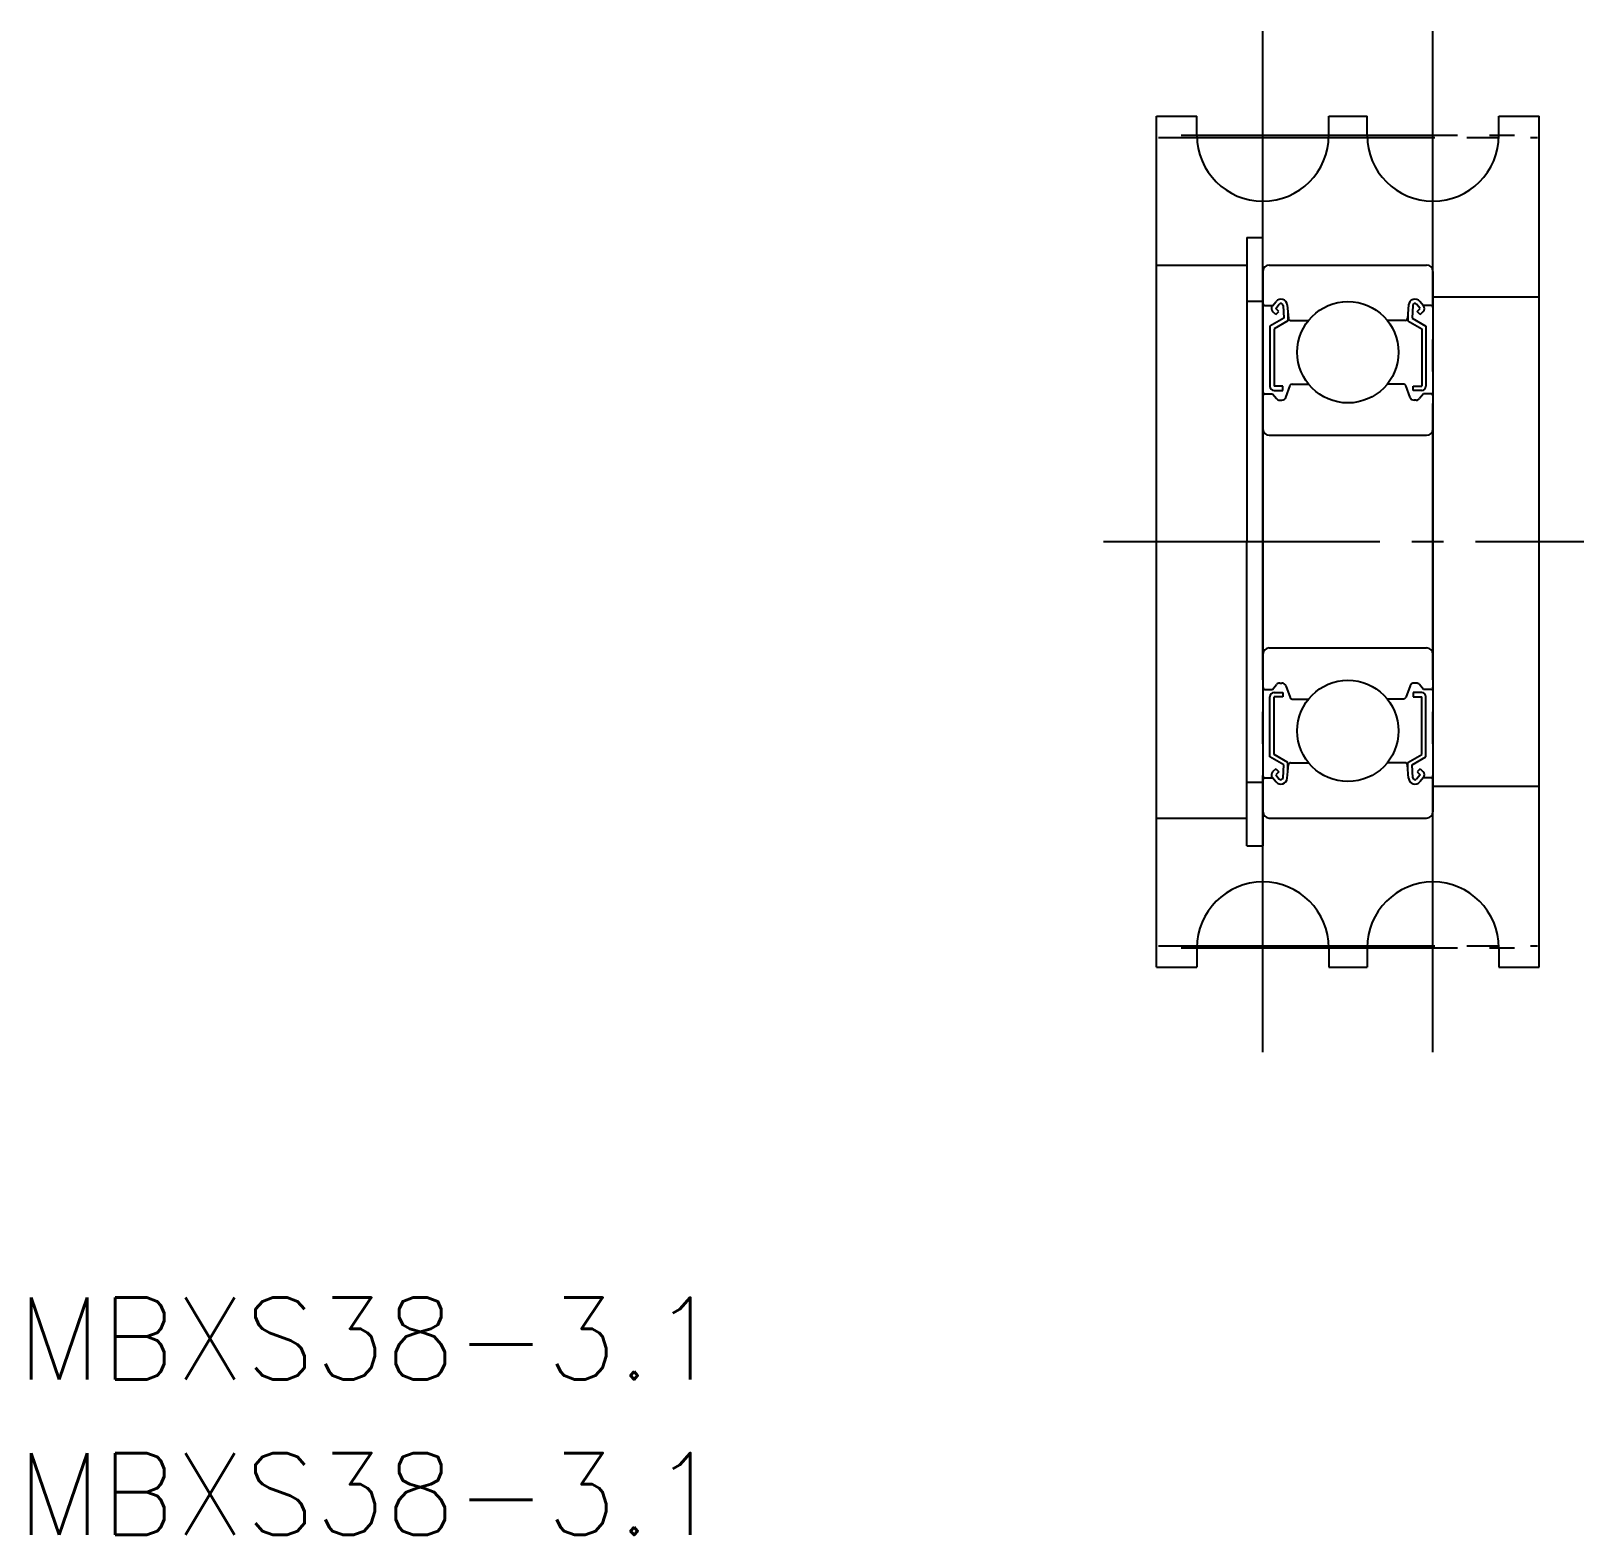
# Model space of a CAD drawing. Extents: x 229.8 to 302.8, y 162.2 to 232.9.
import ezdxf

# ---------------------------------------------------------------- set-up
doc = ezdxf.new("R2010")
doc.units = 0
doc.linetypes.add('CENTER', pattern=[17.5, 13, -1.5, 1.5, -1.5])
doc.layers.get('0').update_dxf_attribs({"linetype": 'CONTINUOUS'})
doc.layers.add('CENTER', color=1, linetype='CENTER')
doc.styles.get("Standard").update_dxf_attribs({"font": 'txt.shx', "bigfont": '@extfont2.shx'})

msp = doc.modelspace()

# ---------------------------------------------------------------- linework, layer by layer
at = {"color": 7, "linetype": 'CONTINUOUS'}
for p, q in [((282.733, 188.934), (282.733, 228.934)), ((282.733, 228.934), (284.633, 228.934)), ((284.633, 228.034), (284.633, 228.934)), ((290.833, 228.034), (290.833, 228.934)), ((290.833, 228.934), (292.633, 228.934)), ((292.633, 228.034), (292.633, 228.934)), ((298.833, 228.934), (300.733, 228.934)), ((298.833, 228.034), (298.833, 228.934)), ((300.733, 188.934), (300.733, 228.934)), ((286.983, 223.234), (286.983, 208.934)), ((286.983, 223.234), (287.733, 223.234)), ((287.733, 208.934), (287.733, 223.234)), ((282.733, 221.934), (286.983, 221.934)), ((287.733, 221.634), (287.733, 196.234)), ((288.033, 221.934), (295.433, 221.934)), ((295.733, 221.634), (295.733, 196.234)), ((286.983, 220.235), (287.733, 220.235)), ((287.833, 220.034), (288.193, 220.034)), ((288.181, 220.02), (288.352, 220.225)), ((288.335, 219.892), (288.505, 220.094)), ((288.476, 219.751), (288.335, 219.892)), ((288.681, 220.035), (288.714, 219.435)), ((288.881, 220.058), (288.936, 219.425)), ((294.584, 220.058), (294.53, 219.425)), ((294.784, 220.035), (294.752, 219.435)), ((295.131, 219.892), (294.96, 220.094)), ((294.99, 219.751), (295.131, 219.892)), ((295.284, 220.02), (295.113, 220.225)), ((295.633, 220.034), (295.273, 220.034)), ((295.733, 220.434), (300.733, 220.434)), ((288.714, 219.435), (288.064, 219.059)), ((288.335, 219.609), (288.193, 219.751)), ((288.914, 219.319), (288.264, 218.944)), ((288.335, 219.609), (288.476, 219.751)), ((288.914, 219.68), (288.914, 219.319)), ((289.035, 219.334), (289.883, 219.334)), ((294.43, 219.334), (293.582, 219.334)), ((294.552, 219.68), (294.552, 219.319)), ((294.552, 219.319), (295.202, 218.944)), ((294.752, 219.435), (295.402, 219.059)), ((295.131, 219.609), (294.99, 219.751)), ((295.131, 219.609), (295.272, 219.751)), ((288.064, 219.059), (288.064, 216.234)), ((288.264, 218.944), (288.264, 216.234)), ((295.202, 218.944), (295.202, 216.234)), ((295.402, 219.059), (295.402, 216.234)), ((288.664, 216.234), (288.264, 216.234)), ((288.664, 216.034), (288.664, 216.234)), ((288.811, 215.716), (289.013, 216.268)), ((289.107, 216.334), (289.883, 216.334)), ((294.358, 216.334), (293.582, 216.334)), ((294.654, 215.716), (294.452, 216.268)), ((294.802, 216.234), (295.202, 216.234)), ((294.802, 216.034), (294.802, 216.234)), ((287.833, 215.884), (288.183, 215.884)), ((288.183, 215.884), (288.374, 215.656)), ((288.264, 216.034), (288.664, 216.034)), ((288.527, 215.584), (288.623, 215.584)), ((295.202, 216.034), (294.802, 216.034)), ((294.938, 215.584), (294.842, 215.584)), ((295.283, 215.884), (295.091, 215.656)), ((295.633, 215.884), (295.283, 215.884)), ((288.033, 213.934), (295.433, 213.934)), ((286.983, 194.634), (286.983, 208.934)), ((287.733, 208.934), (287.733, 194.634)), ((288.033, 203.934), (295.433, 203.934)), ((288.527, 202.284), (288.623, 202.284)), ((294.938, 202.284), (294.842, 202.284)), ((287.833, 201.984), (288.183, 201.984)), ((288.064, 198.809), (288.064, 201.634)), ((288.183, 201.984), (288.374, 202.213)), ((288.264, 201.834), (288.664, 201.834)), ((288.664, 201.634), (288.264, 201.634)), ((288.264, 198.924), (288.264, 201.634)), ((288.664, 201.834), (288.664, 201.634)), ((288.811, 202.153), (289.013, 201.6)), ((294.654, 202.153), (294.452, 201.6)), ((295.202, 201.834), (294.802, 201.834)), ((294.802, 201.834), (294.802, 201.634)), ((294.802, 201.634), (295.202, 201.634)), ((295.283, 201.984), (295.091, 202.213)), ((295.202, 198.924), (295.202, 201.634)), ((295.633, 201.984), (295.283, 201.984)), ((295.402, 198.809), (295.402, 201.634)), ((289.107, 201.534), (289.883, 201.534)), ((294.358, 201.534), (293.582, 201.534)), ((288.714, 198.433), (288.064, 198.809)), ((288.914, 198.549), (288.264, 198.924)), ((294.552, 198.549), (295.202, 198.924)), ((294.752, 198.433), (295.402, 198.809)), ((288.335, 198.259), (288.193, 198.118)), ((288.335, 198.259), (288.476, 198.117)), ((288.476, 198.117), (288.335, 197.976)), ((288.335, 197.976), (288.505, 197.774)), ((288.681, 197.833), (288.714, 198.433)), ((288.881, 197.81), (288.936, 198.443)), ((288.914, 198.188), (288.914, 198.549)), ((289.035, 198.534), (289.883, 198.534)), ((294.43, 198.534), (293.582, 198.534)), ((294.584, 197.81), (294.53, 198.443)), ((294.552, 198.188), (294.552, 198.549)), ((294.784, 197.833), (294.752, 198.433)), ((295.131, 197.976), (294.96, 197.774)), ((295.131, 198.259), (294.99, 198.117)), ((294.99, 198.117), (295.131, 197.976)), ((295.131, 198.259), (295.272, 198.118)), ((286.983, 197.633), (287.733, 197.633)), ((287.833, 197.834), (288.193, 197.834)), ((288.181, 197.848), (288.352, 197.643)), ((295.284, 197.848), (295.113, 197.643)), ((295.633, 197.834), (295.273, 197.834)), ((295.733, 197.434), (300.733, 197.434)), ((282.733, 195.934), (286.983, 195.934)), ((288.033, 195.934), (295.433, 195.934)), ((286.983, 194.634), (287.733, 194.634)), ((284.633, 189.834), (284.633, 188.934)), ((290.833, 189.834), (290.833, 188.934)), ((292.633, 189.834), (292.633, 188.934)), ((298.833, 189.834), (298.833, 188.934)), ((282.733, 188.934), (284.633, 188.934)), ((290.833, 188.934), (292.633, 188.934)), ((298.833, 188.934), (300.733, 188.934))]:
    msp.add_line(p, q, dxfattribs=at)
for centre in [(291.733, 217.834), (291.733, 200.034)]:
    msp.add_circle(centre, 2.381, dxfattribs=at)
for centre, radius, start, end in [((287.733, 228.034), 3.1, 180, 0), ((295.733, 228.034), 3.1, 180, 0), ((288.033, 221.634), 0.3, 90, 180), ((295.433, 221.634), 0.3, 0, 90), ((287.833, 220.134), 0.1, 180, 270), ((288.334, 219.892), 0.2, 140.13695, 225.00202), ((288.582, 220.032), 0.3, 4.93539, 140.13695), ((288.581, 220.03), 0.1, 3.10166, 139.95027), ((294.883, 220.032), 0.3, 39.86305, 175.06461), ((294.884, 220.03), 0.1, 40.04973, 176.89834), ((295.131, 219.892), 0.2, 314.99798, 39.86305), ((295.633, 220.134), 0.1, 270, 0), ((289.035, 219.434), 0.1, 184.93539, 270), ((294.43, 219.434), 0.1, 270, 355.06461), ((288.264, 216.234), 0.2, 180, 270), ((289.107, 216.234), 0.1, 90, 159.99156), ((294.358, 216.234), 0.1, 20.00844, 90), ((295.202, 216.234), 0.2, 270, 0), ((287.833, 215.784), 0.1, 90, 180.81025), ((288.527, 215.784), 0.2, 219.97618, 270), ((288.623, 215.784), 0.2, 270, 339.99156), ((294.842, 215.784), 0.2, 200.00844, 270), ((294.938, 215.784), 0.2, 270, 320.02382), ((295.633, 215.784), 0.1, 359.18975, 90), ((288.033, 214.234), 0.3, 180, 270), ((295.433, 214.234), 0.3, 270, 0), ((288.033, 203.634), 0.3, 90, 180), ((295.433, 203.634), 0.3, 0, 90), ((288.527, 202.084), 0.2, 90, 140.02382), ((288.623, 202.084), 0.2, 20.00844, 90), ((294.842, 202.084), 0.2, 90, 159.99156), ((294.938, 202.084), 0.2, 39.97618, 90), ((287.833, 202.084), 0.1, 179.18975, 270), ((288.264, 201.634), 0.2, 90, 180), ((289.107, 201.634), 0.1, 200.00844, 270), ((294.358, 201.634), 0.1, 270, 339.99156), ((295.202, 201.634), 0.2, 0, 90), ((295.633, 202.084), 0.1, 270, 0.81025), ((288.334, 197.976), 0.2, 134.99798, 219.86305), ((289.035, 198.434), 0.1, 90, 175.06461), ((294.43, 198.434), 0.1, 4.93539, 90), ((295.131, 197.976), 0.2, 320.13695, 45.00202), ((287.833, 197.734), 0.1, 90, 180), ((288.582, 197.836), 0.3, 219.86305, 355.06461), ((288.581, 197.838), 0.1, 220.04973, 356.89834), ((294.883, 197.836), 0.3, 184.93539, 320.13695), ((294.884, 197.838), 0.1, 183.10166, 319.95027), ((295.633, 197.734), 0.1, 0, 90), ((288.033, 196.234), 0.3, 180, 270), ((295.433, 196.234), 0.3, 270, 0), ((287.733, 189.834), 3.1, 0, 180), ((295.733, 189.834), 3.1, 0, 180)]:
    msp.add_arc(centre, radius, start, end, dxfattribs=at)
at = {"layer": 'CENTER', "color": 1, "linetype": 'CENTER'}
for p, q in [((287.733, 184.934), (287.733, 232.934)), ((295.733, 184.934), (295.733, 232.934)), ((282.823, 227.934), (300.643, 227.934)), ((283.893, 228.034), (299.573, 228.034)), ((280.233, 208.934), (302.831, 208.934)), ((282.823, 189.934), (300.643, 189.934)), ((283.893, 189.834), (299.573, 189.834))]:
    msp.add_line(p, q, dxfattribs=at)

# ---------------------------------------------------------------- texts
at = {"color": 7, "linetype": 'CONTINUOUS'}
for p in [(229.148, 169.548), (229.148, 162.238)]:
    msp.add_text('MBXS38-3.1', height=3.8472, dxfattribs=at).set_placement(p)

doc.saveas('drawing.dxf')
